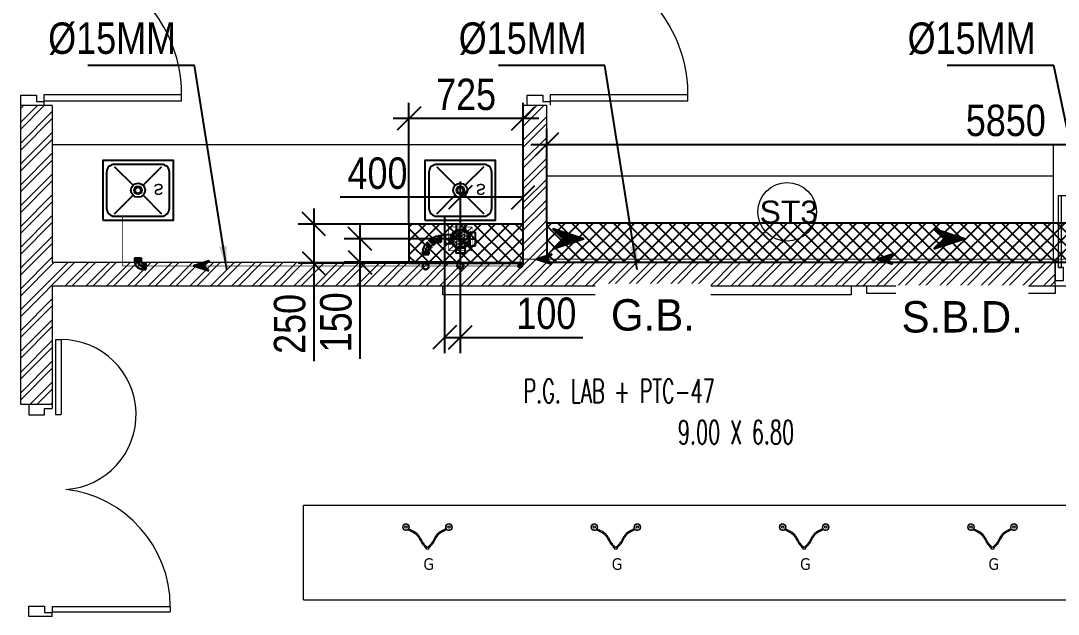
# Model space of a CAD drawing. Header units: inches. Extents: x 5899882 to 5988838, y -468923 to -96891.
# Drawn here: x 5970028 to 5976638, y -378777 to -374996 of the extents above; entities that cross this region are included whole.
import ezdxf

# ---------------------------------------------------------------- set-up
doc = ezdxf.new("R2010")
doc.units = ezdxf.units.IN
doc.header["$MEASUREMENT"] = 0
doc.linetypes.add('1', pattern=[0])
doc.layers.get('Defpoints').update_dxf_attribs({"color": 8})
for name, color, linetype in [('0- SLC ARCH LAYOUT', 7, 'Continuous'), ('0- SLC DIMENSION', 7, 'Continuous'), ('0-SLC-40 MM Waste water pipe', 3, 'Continuous'), ('0-SLC-75MM WASTE PIPE', 6, 'Continuous'), ('0-SLC-DOMESTIC LINE', 5, 'DOMESTIC_LINE'), ('0-SLC-Multi nahani trap', 6, 'Continuous'), ('0-SLC-Raised portion', 1, 'Continuous'), ('0-SLC-Toilet fixture', 5, 'Continuous')]:
    doc.layers.add(name, color=color, linetype=linetype)
for name, color, linetype, lineweight in [('0-SLC-100 mm Multi nahani trap jali', 253, 'Continuous', 13), ('ARCL-BOARD', 8, 'Continuous', 9), ('ARCL-HATCH-B', 8, 'Continuous', 5), ('ARLC-DOOR-W', 8, 'Continuous', 5), ('ARLC-FUR (NOMN)', 8, 'Continuous', 9), ('ARLC-FURN', 8, 'Continuous', 9), ('ARLC-GAS BURNER', 8, 'Continuous', 5), ('ARLC-SINK', 8, 'Continuous', 9), ('ARLC-TEXT0', 8, 'Continuous', 20), ('ARLC-WALL', 8, 'Continuous', 15)]:
    doc.layers.add(name, color=color, linetype=linetype, lineweight=lineweight)
doc.styles.add('ARIAL', font='tahoma.ttf')
doc.styles.add('RS', font='simplex8.shx', dxfattribs={"width": 0.6, "height": 150})
doc.styles.get("Standard").update_dxf_attribs({"font": 'arial.ttf'})
doc.styles.add('swati', font='GOTHIC.TTF')
doc.styles.add('swis cn bt', font='swissc.ttf')
doc.linetypes.add('DOMESTIC_LINE', pattern='A,0.5,-0.2,["DWS",ARIAL,S=0.1,R=0,X=-0.1,Y=-0.05],-0.25', length=0.95)
doc.dimstyles.new('SLC', dxfattribs={"dimtxt": 200, "dimasz": 150, "dimexe": 100, "dimexo": 0, "dimgap": 50, "dimtad": 1, "dimdec": 0, "dimrnd": 5, "dimzin": 1, "dimdsep": 46, "dimtxsty": 'swis cn bt', "dimblk": 'OBLIQUE', "dimcen": 60, "dimdle": 100, "dimclrd": 256, "dimclre": 256, "dimclrt": 256, "dimazin": 0, "dimtfac": 1, "dimtdec": 0, "dimtofl": 0, "dimtmove": 0, "dimatfit": 3, "dimfxl": 0.18, "dimtolj": 1, "dimtzin": 0, "dimarcsym": 0})

# ---------------------------------------------------------------- blocks, each defined once
blk = doc.blocks.new('ARR')
h = blk.add_hatch()
h.set_pattern_fill('ANSI31', color=256)
h.paths.add_polyline_path([(-80, 80), (0, 0), (-80, -80), (162.3, 0)])
at = {"color": 7, "lineweight": 30}
blk.add_lwpolyline([(-80, -80), (0, 0), (-80, 80), (162.3, 0), (-80, -80)], dxfattribs=at)
blk = doc.blocks.new('FD COVER')
at = {"layer": '0-SLC-100 mm Multi nahani trap jali'}
h = blk.add_hatch(color=1, dxfattribs=at)
h.paths.add_polyline_path([(52.4, 0, 1), (-52.4, 0, 1)])
h.paths.add_polyline_path([(-49.7, 0, -1), (49.7, 0, -1)], flags=16)
h = blk.add_hatch(dxfattribs=at)
h.set_pattern_fill('HEX', color=1, scale=45.193777, style=0)
h.set_pattern_definition([(0, (-4759.384, 4380.386), (0, 9.78474), [5.649222, -11.298444]), (120, (-4759.384, 4380.386), (-8.473833, -4.89237), [5.649222, -11.298444]), (60, (-4753.735, 4380.386), (-8.473833, 4.89237), [5.649222, -11.298444])])
h.paths.add_polyline_path([(-49.7, 0, 1), (49.7, 0, 1)])
at = {"layer": '0-SLC-100 mm Multi nahani trap jali', "color": 1, "ltscale": 3}
for p, q in [((-75, 75), (-44.2, 44.2)), ((75, 75), (44.2, 44.2)), ((-44.2, -44.2), (-75, -75)), ((44.2, -44.2), (75, -75))]:
    blk.add_line(p, q, dxfattribs=at)
at = {"layer": '0-SLC-100 mm Multi nahani trap jali', "color": 1, "ltscale": 3, "const_width": 3.75}
blk.add_lwpolyline([(-75, -75), (75, -75), (75, 75), (-75, 75)], close=True, dxfattribs=at)
at = {"layer": '0-SLC-100 mm Multi nahani trap jali', "color": 1, "ltscale": 3}
blk.add_circle((0, 0), 62.5, dxfattribs=at)
blk = doc.blocks.new('A$C52224D05')
at = {"layer": '0-SLC-Multi nahani trap', "linetype": 'Continuous'}
h = blk.add_hatch(color=256, dxfattribs=at)
h.paths.add_polyline_path([(58.1, 0, 1), (-57.9, 0, 1)])
h.paths.add_polyline_path([(-54.9, 0, -1), (55.1, 0, -1)], flags=16)
for p, q in [((-25.9, 91.4), (-25.9, 77.8)), ((31.1, 91.4), (-25.9, 91.4)), ((-25.9, 77.8), (-25.9, 60.2)), ((0, 103.7), (0, -103.7)), ((31.1, 91.4), (31.1, 77.8)), ((31.1, 77.8), (31.1, 60.2)), ((-96.3, 0), (95.2, 0)), ((-78.2, 26.7), (-93.7, 26.7)), ((-93.7, -30.2), (-93.7, 26.7)), ((-62.6, 26.7), (-78.2, 26.7)), ((-60.3, -27.9), (-60.3, 24.4)), ((-60.3, 23.3), (-50.5, 23.3)), ((28.7, 57.9), (-23.6, 57.9)), ((-22.4, 57.9), (-22.4, 50.2)), ((27.6, 57.9), (27.6, 47.6)), ((41.1, 41), (63, 41)), ((63, -41.5), (63, 41.5)), ((65.5, 44), (74, 44)), ((74, 44), (97.8, 44)), ((97.8, -44), (97.8, 44)), ((-78.2, -30.2), (-93.7, -30.2)), ((-62.6, -30.2), (-77.7, -30.2)), ((-60.3, -26.7), (-50.5, -26.7)), ((-25.9, -77.8), (-25.9, -60.2)), ((28.7, -57.9), (-23.6, -57.9)), ((-22.4, -57.9), (-22.4, -50.2)), ((27.6, -57.9), (27.6, -47.6)), ((31.1, -77.8), (31.1, -60.2)), ((41.1, -41), (63, -41)), ((65.5, -44), (74, -44)), ((74, -44), (97.8, -44)), ((-25.9, -91.4), (-25.9, -77.8)), ((31.1, -91.4), (-25.9, -91.4)), ((31.1, -91.4), (31.1, -77.8))]:
    blk.add_line(p, q, dxfattribs=at)
blk.add_circle((0.1, 0), 55, dxfattribs=at)
for centre, radius, start, end in [((-62.6, 24.4), 2.33, 0, 90), ((-23.6, 60.2), 2.33, 180, 270), ((28.7, 60.2), 2.33, 270, 0), ((65.5, 41.5), 2.5, 90, 180), ((-62.6, -27.9), 2.33, 270, 0), ((-23.6, -60.2), 2.33, 90, 180), ((28.7, -60.2), 2.33, 0, 90), ((65.5, -41.5), 2.5, 180, 270)]:
    blk.add_arc(centre, radius, start, end, dxfattribs=at)
blk = doc.blocks.new('A$C1D500974')
at = {"layer": '0-SLC-40 MM Waste water pipe', "lineweight": 30}
for p, q in [((43, 55), (41, 53)), ((41, 53), (41, -20)), ((43, 55), (71, 55)), ((43, 55), (43, -22)), ((71, 57), (71, -24)), ((73, 58), (77, 58)), ((79, 57), (79, -24)), ((79, 55), (82, 55)), ((82, 55), (82, -22)), ((-60, -70), (-60, -74)), ((-58, -68), (22, -68)), ((-58, -76), (22, -76)), ((-57, -40), (-55, -39)), ((-57, -41), (-57, -68)), ((-57, -41), (21, -41)), ((-57, -76), (-57, -79)), ((-57, -79), (21, -79)), ((-55, -39), (19, -39)), ((20, -40), (19, -39)), ((21, -41), (21, -68)), ((21, -76), (21, -79)), ((24, -70), (24, -74)), ((43, -22), (41, -20)), ((43, -22), (71, -22)), ((73, -25), (77, -25)), ((79, -22), (82, -22))]:
    blk.add_line(p, q, dxfattribs=at)
for centre, radius, start, end in [((41, -43), 96.3, 90, 177.5), ((41, -43), 59.4, 90, 177.5), ((41, -43), 59.4, 90, 177.5), ((43, 55), 0.646, 90, 135), ((73, 57), 1.94, 90, 180), ((77, 57), 1.94, 0, 90), ((-58, -70), 1.94, 90, 180), ((-58, -74), 1.94, 180, 270), ((-56, -41), 0.646, 135, 180), ((41, -44), 23.3, 90.7099, 167.8303), ((20, -41), 0.646, 0, 45), ((22, -70), 1.94, 0, 90), ((22, -74), 1.94, 270, 0), ((43, -22), 0.646, 225, 270), ((73, -24), 1.94, 180, 270), ((77, -24), 1.94, 270, 0)]:
    blk.add_arc(centre, radius, start, end, dxfattribs=at)
blk = doc.blocks.new('1248')
at = {"color": 0}
for p, q in [((-74, 21), (-75, 19)), ((-75, 19), (-71, 15)), ((-21, 74), (-74, 21)), ((-69, 16), (-71, 15)), ((-16, 69), (-69, 16)), ((-58, 5), (-69, 16)), ((-58, 5), (-59, 3)), ((-59, 3), (-56, 1)), ((-58, 5), (-5, 58)), ((-55, 1), (-56, 1)), ((-1, 55), (-55, 1)), ((-52, -1), (-55, 1)), ((-52, -1), (1, 52)), ((-52, -1), (1, 52)), ((1, 49), (-49, -1)), ((-21, 74), (-19, 75)), ((-19, 75), (-15, 70)), ((-16, 69), (-15, 70)), ((-5, 58), (-16, 69)), ((-5, 58), (-3, 59)), ((-3, 59), (-1, 56)), ((-1, 55), (-1, 56)), ((1, 52), (-1, 55)), ((1, 49), (1, 52)), ((34, 35), (36, 37)), ((34, -35), (34, 35)), ((36, 37), (40, 37)), ((36, 37), (36, -38)), ((36, 37), (36, -38)), ((40, 37), (41, 39)), ((40, -38), (40, 37)), ((43, 39), (41, 39)), ((44, 37), (43, 39)), ((44, 37), (60, 37)), ((44, 37), (44, -38)), ((60, 37), (60, 39)), ((67, 39), (60, 39)), ((60, -38), (60, 37)), ((67, 39), (68, 37)), ((68, -38), (68, 37)), ((-49, -1), (-52, -1)), ((34, -35), (36, -38)), ((36, -38), (40, -38)), ((40, -38), (41, -39)), ((43, -39), (41, -39)), ((44, -38), (43, -39)), ((44, -38), (60, -38)), ((60, -38), (60, -39)), ((67, -39), (60, -39)), ((68, -38), (67, -39))]:
    blk.add_line(p, q, dxfattribs=at)
at = {"color": 8}
blk.add_lwpolyline([(-48, 48), (0, 0), (68, 0)], dxfattribs=at)
at = {"color": 0}
for major_axis, start_param, end_param in [((0, 47.3), 2.356166, 3.141564), ((0, 118), 2.356191, 3.14159)]:
    blk.add_ellipse((34, 83), major_axis=major_axis, ratio=1, start_param=start_param, end_param=end_param, dxfattribs=at)
blk = doc.blocks.new('jjuj')
at = {"layer": 'ARLC-DOOR-W', "ltscale": 0.1}
for p, q in [((5733136.3, -29654.3), (5733136.3, -29679.3)), ((5733286.3, -29654.3), (5733286.3, -29719.3))]:
    blk.add_line(p, q, dxfattribs=at)
blk.add_lwpolyline([(5733286.3, -29719.3), (5733186.3, -29719.3), (5733186.3, -29679.3), (5733136.3, -29679.3)], dxfattribs=at)
blk = doc.blocks.new('gfhmk')
at = {"layer": 'ARLC-DOOR-W', "ltscale": 0.1}
for p, q in [((5733137, -36608), (5732262, -36608)), ((5733137, -36568), (5732262.9, -36568)), ((5733137, -36568), (5733137, -36608))]:
    blk.add_line(p, q, dxfattribs=at)
blk.add_arc((5733137, -36608), 875, 177.37973, 273.23303, dxfattribs=at)
blk = doc.blocks.new('frame')
at = {"layer": 'ARLC-DOOR-W', "ltscale": 0.1}
for p, q in [((5733136.3, -31004.3), (5733136.3, -30979.3)), ((5733286.3, -31004.3), (5733286.3, -30939.3)), ((5733136.3, -31004.3), (5733286.3, -31004.3))]:
    blk.add_line(p, q, dxfattribs=at)
blk.add_lwpolyline([(5733286.3, -30939.3), (5733186.3, -30939.3), (5733186.3, -30979.3), (5733136.3, -30979.3)], dxfattribs=at)
blk = doc.blocks.new('sk')
for p, q in [((5826975.9, -135444.1), (5827094.1, -135562.3)), ((5827157.8, -135562.3), (5827275.9, -135444.1)), ((5826975.9, -135744.1), (5827094.1, -135625.9)), ((5827157.8, -135625.9), (5827275.9, -135744.1))]:
    blk.add_line(p, q)
for radius in [45, 25]:
    blk.add_circle((5827125.9, -135594.1), radius)
at = {"layer": 'ARLC-SINK'}
blk.add_lwpolyline([(5826900.9, -135784.1), (5827350.9, -135784.1), (5827350.9, -135404.1), (5826900.9, -135404.1)], close=True, dxfattribs=at)
blk.add_lwpolyline([(5826975.9, -135759.1), (5827275.9, -135759.1, 0.414214), (5827325.9, -135709.1), (5827325.9, -135479.1, 0.414214), (5827275.9, -135429.1), (5826975.9, -135429.1, 0.414214), (5826925.9, -135479.1), (5826925.9, -135709.1, 0.414214)], format="xyb", close=True, dxfattribs=at)
blk.add_text('s', height=90, dxfattribs=at).set_placement((5827225.2, -135634.2))
blk = doc.blocks.new('GH685')
for name, p, xscale, yscale, zscale, rotation in [('gfhmk', (5609087, 3121437.7), -0.5652915141223764, 0.5652915141223764, 0.5652915141260325, 89.99999999999993), ('gfhmk', (5651463.1, 3121437.7), 0.5652915141223764, 0.5652915141223764, 0.5652915141223764, 270.0000000000001), ('frame', (5657640, 5040411.7), 0.8999999999941792, 0.8999999999941792, 0.8999999999941792, 270), ('frame', (5602910.1, 5040411.7), -0.8999999999941792, 0.8999999999941792, 0.9, 89.99999999999993)]:
    blk.add_blockref(name, p, dxfattribs=dict(xscale=xscale, yscale=yscale, zscale=zscale, rotation=rotation))
blk = doc.blocks.new('RFGREG')
at = {"layer": 'ARLC-GAS BURNER'}
for centre, radius in [((5822272.1, -124202.2), 20.1), ((5822272.1, -124202.2), 7.52), ((5822545.9, -124202.2), 20.1), ((5822545.9, -124202.2), 7.52), ((5822409, -124337.3), 8.48), ((5822409, -124337.3), 8.48)]:
    blk.add_circle(centre, radius, dxfattribs=at)
for centre, start, end in [((5822272.1, -124202.2), 326.88842, 302.91638), ((5822545.9, -124202.2), 237.08362, 213.11158)]:
    blk.add_arc(centre, 20.1, start, end, dxfattribs=at)
for points, knots in [([(5822282.8, -124219), (5822306.1, -124228.5), (5822348, -124245.6), (5822367.4, -124302.3), (5822390.6, -124325), (5822400.1, -124334.3)], [0, 0, 0, 0, 88.97169, 160.2268, 209.42552, 209.42552, 209.42552, 209.42552]), ([(5822288.9, -124213.2), (5822287.3, -124212.5), (5822295, -124215.6), (5822306.8, -124220.6), (5822316.7, -124225.4), (5822324.3, -124229.7), (5822329.9, -124233.2), (5822335.4, -124237), (5822340.6, -124241.1), (5822345.5, -124245.6), (5822351, -124251.4), (5822356.5, -124258.8), (5822361.8, -124267.5), (5822366.6, -124276.3), (5822371, -124284.9), (5822375.4, -124293.1), (5822379.5, -124299.9), (5822383.4, -124305.3), (5822387.1, -124309.9), (5822391.1, -124314.4), (5822395.5, -124319), (5822400.2, -124323.7), (5822403.7, -124327), (5822405.4, -124328.8)], [0, 0, 0, 0, 0.738277, 1.476555, 2.214832, 2.583971, 2.95311, 3.322249, 3.691387, 4.060526, 4.429665, 5.003329, 5.576994, 6.150658, 6.724322, 7.297987, 7.871651, 8.267743, 8.663834, 9.059926, 9.456017, 9.852109, 10.248201, 10.248201, 10.248201, 10.248201]), ([(5822529.1, -124213.2), (5822530.7, -124212.5), (5822523, -124215.6), (5822511.1, -124220.6), (5822501.3, -124225.4), (5822493.7, -124229.7), (5822488, -124233.2), (5822482.6, -124237), (5822477.4, -124241.1), (5822472.4, -124245.6), (5822467, -124251.4), (5822461.5, -124258.8), (5822456.1, -124267.5), (5822451.4, -124276.3), (5822447, -124284.9), (5822442.6, -124293.1), (5822438.5, -124299.9), (5822434.6, -124305.3), (5822430.9, -124309.9), (5822426.9, -124314.4), (5822422.5, -124319), (5822417.7, -124323.7), (5822414.3, -124327), (5822412.6, -124328.8)], [0, 0, 0, 0, 0.738277, 1.476555, 2.214832, 2.583971, 2.95311, 3.322249, 3.691387, 4.060526, 4.429665, 5.003329, 5.576994, 6.150658, 6.724322, 7.297987, 7.871651, 8.267743, 8.663834, 9.059926, 9.456017, 9.852109, 10.248201, 10.248201, 10.248201, 10.248201]), ([(5822535.2, -124219), (5822511.9, -124228.5), (5822470, -124245.6), (5822450.6, -124302.3), (5822427.4, -124325), (5822417.9, -124334.3)], [0, 0, 0, 0, 88.97169, 160.2268, 209.42552, 209.42552, 209.42552, 209.42552])]:
    blk.add_open_spline(points, degree=3, knots=knots, dxfattribs=at)
at = {"layer": 'ARLC-GAS BURNER', "insert": (5822417.2, -124438.3), "char_height": 73.57, "attachment_point": 5, "style": 'ARIAL'}
blk.add_mtext('\\A1;G', dxfattribs=at)
blk = doc.blocks.new('A$C250334D4')
at = {"layer": 'ARCL-HATCH-B'}
h = blk.add_hatch(dxfattribs=at)
h.set_pattern_fill('ANSI32', color=256, scale=250)
h.set_pattern_definition([(45, (-5568073.5, 103535), (-66.2912607, 66.2912607), []), (45, (-5568029.31, 103535), (-66.2912607, 66.2912607), [])])
h.paths.add_polyline_path([(25045, -19578), (31433.9, -19578), (31433.9, -19428), (28195, -19428), (28195, -18428), (28045, -18428), (28045, -19428), (25045, -19428), (25045, -18428), (24844.3, -18428), (24844.3, -20335), (25045, -20335)])
at = {"layer": 'ARCL-BOARD'}
for points in [[(30133.9, -19578), (30133.9, -19636), (27533.9, -19636), (27533.9, -19578)], [(30233.9, -19578), (31433.9, -19578), (31433.9, -19628), (30233.9, -19628)]]:
    blk.add_lwpolyline(points, close=True, dxfattribs=at)
at = {"layer": 'ARLC-DOOR-W', "ltscale": 0.1}
for p, q in [((25066.3, -19920.6), (25066.3, -20398.5)), ((25066.3, -19920.6), (25101.3, -19920.6)), ((25101.3, -19920.6), (25101.3, -20398.5)), ((25066.3, -20398.5), (25101.3, -20398.5)), ((25796.7, -21620.7), (25796.7, -21655.7))]:
    blk.add_line(p, q, dxfattribs=at)
at = {"layer": 'ARLC-DOOR-W'}
for p, q in [((25046.7, -21620.7), (25796.7, -21620.7)), ((25046.7, -21655.7), (25046.7, -21620.7)), ((25046.7, -21655.7), (25796.7, -21655.7))]:
    blk.add_line(p, q, dxfattribs=at)
for centre, radius, start, end in [((25101.3, -20398.5), 477.9, 273.56329, 90), ((25046.7, -21620.7), 750, 0, 83.54408)]:
    blk.add_arc(centre, radius, start, end, dxfattribs=at)
at = {"layer": 'ARLC-FUR (NOMN)'}
blk.add_circle((29726.6, -19107), 186.4, dxfattribs=at)
at = {"layer": 'ARLC-FURN'}
for p, q in [((25045, -18678), (28045, -18678)), ((28195, -18678), (31424.9, -18678)), ((31424.9, -18678), (32433.9, -18678)), ((28195, -18878), (31424.9, -18878)), ((31433.9, -19578), (32433.9, -19578)), ((26645, -21578), (26645, -20978)), ((32445, -20978), (26645, -20978)), ((26645, -21578), (32445, -21578))]:
    blk.add_line(p, q, dxfattribs=at)
blk.add_lwpolyline([(31424.9, -19428), (31424.9, -18678)], dxfattribs=at)
at = {"layer": 'ARLC-WALL', "ltscale": 0.1}
for p, q in [((24845, -18428), (25045, -18428)), ((28045, -19428), (28045, -18428)), ((28045, -18428), (28195, -18428)), ((28195, -19428), (28195, -18428)), ((25045, -19428), (28045, -19428)), ((28195, -19428), (31433.9, -19428)), ((31433.9, -19578), (31433.9, -19428)), ((25045, -19578), (31433.9, -19578))]:
    blk.add_line(p, q, dxfattribs=at)
for points in [[(25045, -19578), (25045, -20335), (24844.3, -20335), (24844.3, -18428.5)], [(25045, -18428.5), (25045, -19428)]]:
    blk.add_lwpolyline(points, dxfattribs=at)
at = {"layer": 'ARLC-DOOR-W', "rotation": 180}
for name, p in [('gfhmk', (5758131.3, -54967.8)), ('gfhmk', (5761357, -54967.3)), ('jjuj', (5758130.7, -48082.8)), ('jjuj', (5761356.3, -48082.3))]:
    blk.add_blockref(name, p, dxfattribs=at)
at = {"layer": 'ARLC-DOOR-W', "xscale": 0.9277626003039522, "yscale": 0.9277626003039522, "zscale": 0.9277626003039522}
blk.add_blockref('GH685', (-5191624.7, 91365.6), dxfattribs=at)
at = {"layer": 'ARLC-DOOR-W', "xscale": -1}
for name in ['jjuj', 'frame']:
    blk.add_blockref(name, (5758181.3, 9319.3), dxfattribs=at)
at = {"layer": 'ARLC-GAS BURNER'}
for p in [(-5794973.9, 103086.8), (-5793773.9, 103086.8), (-5792573.9, 103086.8), (-5791373.9, 103086.8)]:
    blk.add_blockref('RFGREG', p, dxfattribs=at)
at = {"layer": 'ARLC-SINK', "xscale": -1, "rotation": 180}
for p in [(-5801534.3, -154563.3), (-5799481.2, -154563.3)]:
    blk.add_blockref('sk', p, dxfattribs=at)
at = {"layer": 'ARLC-FUR (NOMN)'}
blk.add_text('ST3', height=145.38, dxfattribs=at).set_placement((29551.2, -19180.3))
at = {"layer": 'ARLC-TEXT0', "style": 'RS', "width": 0.6}
for s, p in [('P.G. LAB + PTC-47', (28046.5, -20323.8)), ('9.00 X 6.80', (29030.7, -20586.3))]:
    blk.add_text(s, height=150, dxfattribs=at).set_placement(p)
at = {"layer": 'ARCL-BOARD', "ltscale": 350, "insert": (28871.9, -19764.8), "char_height": 200, "attachment_point": 5, "style": 'swati', "bg_fill": 2}
blk.add_mtext('G.B.', dxfattribs=at)
at = {"layer": 'ARCL-BOARD', "ltscale": 350, "insert": (30842.4, -19776.9), "char_height": 200, "width": 641.876, "attachment_point": 5, "style": 'swati', "bg_fill": 2}
blk.add_mtext('S.B.D.', dxfattribs=at)
blk = doc.blocks.new('sink22')
at = {"color": 0}
for p, q in [((-150, 150), (-31.8, 31.8)), ((-150, 150), (-31.8, 31.8)), ((31.8, 31.8), (150, 150)), ((31.8, 31.8), (150, 150)), ((-150, -150), (-31.8, -31.8)), ((-150, -150), (-31.8, -31.8)), ((31.8, -31.8), (150, -150)), ((31.8, -31.8), (150, -150))]:
    blk.add_line(p, q, dxfattribs=at)
blk.add_lwpolyline([(-225, -190), (225, -190), (225, 190), (-225, 190)], close=True, dxfattribs=at)
blk.add_lwpolyline([(-150, -165), (150, -165, 0.414214), (200, -115), (200, 115, 0.414214), (150, 165), (-150, 165, 0.414214), (-200, 115), (-200, -115, 0.414214)], format="xyb", close=True, dxfattribs=at)
for radius in [45, 45, 25, 25]:
    blk.add_circle((0, 0), radius, dxfattribs=at)
blk = doc.blocks.new('_OBLIQUE')
at = {"color": 0, "linetype": 'ByBlock'}
blk.add_line((-0.5, -0.5), (0.5, 0.5), dxfattribs=at)
blk = doc.blocks.new('*D241')
at = {"layer": '0- SLC DIMENSION', "lineweight": -2, "transparency": 16777216}
for p, q in [((5973378.9, -376284.9), (5973378.9, -375684.9)), ((5979228.9, -376284.9), (5979228.9, -375684.9)), ((5973278.9, -375784.9), (5979328.9, -375784.9))]:
    blk.add_line(p, q, dxfattribs=at)
at = {"layer": 'Defpoints', "color": 0, "transparency": 16777216}
for p in [(5979228.9, -375784.9), (5973378.9, -376284.9), (5979228.9, -376284.9)]:
    blk.add_point(p, dxfattribs=at)
at = {"layer": '0- SLC DIMENSION', "lineweight": -2, "transparency": 16777216, "xscale": 150, "yscale": 150, "zscale": 150, "rotation": 180}
blk.add_blockref('_OBLIQUE', (5973378.9, -375784.9), dxfattribs=at)
at = {"layer": '0- SLC DIMENSION', "lineweight": -2, "transparency": 16777216, "xscale": 150, "yscale": 150, "zscale": 150}
blk.add_blockref('_OBLIQUE', (5979228.9, -375784.9), dxfattribs=at)
at = {"layer": '0- SLC DIMENSION', "transparency": 16777216, "insert": (5976303.9, -375632.2), "char_height": 200, "attachment_point": 5, "style": 'swis cn bt'}
blk.add_mtext('\\A1;5850', dxfattribs=at)
blk = doc.blocks.new('*D242')
at = {"layer": '0- SLC DIMENSION', "lineweight": -2, "transparency": 16777216}
for p, q in [((5972829.1, -376385.8), (5972829.1, -376021)), ((5973228.9, -376385.8), (5973228.9, -376021)), ((5972829.1, -376121), (5972062.5, -376121)), ((5973228.9, -376121), (5972729.1, -376121))]:
    blk.add_line(p, q, dxfattribs=at)
at = {"layer": 'Defpoints', "color": 0, "transparency": 16777216}
for p in [(5973228.9, -376121), (5972829.1, -376385.8), (5973228.9, -376385.8)]:
    blk.add_point(p, dxfattribs=at)
at = {"layer": '0- SLC DIMENSION', "lineweight": -2, "transparency": 16777216, "xscale": 150, "yscale": 150, "zscale": 150, "rotation": 180}
blk.add_blockref('_OBLIQUE', (5972829.1, -376121), dxfattribs=at)
at = {"layer": '0- SLC DIMENSION', "lineweight": -2, "transparency": 16777216, "xscale": 150, "yscale": 150, "zscale": 150}
blk.add_blockref('_OBLIQUE', (5973228.9, -376121), dxfattribs=at)
at = {"layer": '0- SLC DIMENSION', "transparency": 16777216, "insert": (5972301, -375968.5), "char_height": 200, "attachment_point": 5, "style": 'swis cn bt'}
blk.add_mtext('\\A1;400', dxfattribs=at)
blk = doc.blocks.new('*D243')
at = {"layer": '0- SLC DIMENSION', "lineweight": -2, "transparency": 16777216}
for p, q in [((5972189.5, -376285.8), (5972189.5, -376534.9)), ((5972829.1, -376385.8), (5972089.5, -376385.8)), ((5972829.1, -376534.9), (5972089.5, -376534.9)), ((5972189.5, -376534.9), (5972189.5, -377150.1))]:
    blk.add_line(p, q, dxfattribs=at)
at = {"layer": 'Defpoints', "color": 0, "transparency": 16777216}
for p in [(5972829.1, -376385.8), (5972189.5, -376534.9), (5972829.1, -376534.9)]:
    blk.add_point(p, dxfattribs=at)
at = {"layer": '0- SLC DIMENSION', "lineweight": -2, "transparency": 16777216, "xscale": 150, "yscale": 150, "zscale": 150}
for p, rotation in [((5972189.5, -376385.8), 90), ((5972189.5, -376534.9), 270)]:
    blk.add_blockref('_OBLIQUE', p, dxfattribs=dict(at, rotation=rotation))
at = {"layer": '0- SLC DIMENSION', "transparency": 16777216, "insert": (5972036.8, -376917.5), "char_height": 200, "attachment_point": 5, "rotation": 90, "style": 'swis cn bt'}
blk.add_mtext('\\A1;150', dxfattribs=at)
blk = doc.blocks.new('*D254')
at = {"layer": '0- SLC DIMENSION', "lineweight": -2, "transparency": 16777216}
for p, q in [((5971895.1, -376191.6), (5971895.1, -376541.6)), ((5972501.6, -376291.6), (5971795.1, -376291.6)), ((5972501.6, -376541.6), (5971795.1, -376541.6)), ((5971895.1, -376541.6), (5971895.1, -377164.1))]:
    blk.add_line(p, q, dxfattribs=at)
at = {"layer": 'Defpoints', "color": 0, "transparency": 16777216}
for p in [(5972501.6, -376291.6), (5971895.1, -376541.6), (5972501.6, -376541.6)]:
    blk.add_point(p, dxfattribs=at)
at = {"layer": '0- SLC DIMENSION', "lineweight": -2, "transparency": 16777216, "xscale": 150, "yscale": 150, "zscale": 150}
for p, rotation in [((5971895.1, -376291.6), 90), ((5971895.1, -376541.6), 270)]:
    blk.add_blockref('_OBLIQUE', p, dxfattribs=dict(at, rotation=rotation))
at = {"layer": '0- SLC DIMENSION', "transparency": 16777216, "insert": (5971742.3, -376927.8), "char_height": 200, "attachment_point": 5, "rotation": 90, "style": 'swis cn bt'}
blk.add_mtext('\\A1;250', dxfattribs=at)
blk = doc.blocks.new('*D442')
at = {"layer": '0- SLC DIMENSION', "lineweight": -2, "transparency": 16777216}
for p, q in [((5972501.6, -376291.6), (5972501.6, -375519.2)), ((5973228.9, -376291.6), (5973228.9, -375519.2)), ((5973328.9, -375619.2), (5972401.6, -375619.2))]:
    blk.add_line(p, q, dxfattribs=at)
at = {"layer": 'Defpoints', "color": 0, "transparency": 16777216}
for p in [(5972501.6, -375619.2), (5972501.6, -376291.6), (5973228.9, -376291.6)]:
    blk.add_point(p, dxfattribs=at)
at = {"layer": '0- SLC DIMENSION', "lineweight": -2, "transparency": 16777216, "xscale": 150, "yscale": 150, "zscale": 150, "rotation": 180}
blk.add_blockref('_OBLIQUE', (5972501.6, -375619.2), dxfattribs=at)
at = {"layer": '0- SLC DIMENSION', "lineweight": -2, "transparency": 16777216, "xscale": 150, "yscale": 150, "zscale": 150}
blk.add_blockref('_OBLIQUE', (5973228.9, -375619.2), dxfattribs=at)
at = {"layer": '0- SLC DIMENSION', "transparency": 16777216, "insert": (5972865.2, -375466.4), "char_height": 200, "attachment_point": 5, "style": 'swis cn bt'}
blk.add_mtext('\\A1;725', dxfattribs=at)
blk = doc.blocks.new('*D640')
at = {"layer": '0- SLC DIMENSION', "lineweight": -2, "transparency": 16777216}
for p, q in [((5972728.6, -376241.7), (5972728.6, -377113.8)), ((5972828.6, -376241.1), (5972828.6, -377113.8)), ((5972728.6, -377013.8), (5972928.6, -377013.8)), ((5972828.6, -377013.8), (5973609.6, -377013.8))]:
    blk.add_line(p, q, dxfattribs=at)
at = {"layer": 'Defpoints', "color": 0, "transparency": 16777216}
for p in [(5972728.6, -376241.7), (5972828.6, -376241.1), (5972728.6, -377013.8)]:
    blk.add_point(p, dxfattribs=at)
at = {"layer": '0- SLC DIMENSION', "lineweight": -2, "transparency": 16777216, "xscale": 150, "yscale": 150, "zscale": 150, "rotation": 180}
blk.add_blockref('_OBLIQUE', (5972728.6, -377013.8), dxfattribs=at)
at = {"layer": '0- SLC DIMENSION', "lineweight": -2, "transparency": 16777216, "xscale": 150, "yscale": 150, "zscale": 150}
blk.add_blockref('_OBLIQUE', (5972828.6, -377013.8), dxfattribs=at)
at = {"layer": '0- SLC DIMENSION', "transparency": 16777216, "insert": (5973377, -376861.2), "char_height": 200, "attachment_point": 5, "style": 'swis cn bt'}
blk.add_mtext('\\A1;100', dxfattribs=at)

msp = doc.modelspace()

# ---------------------------------------------------------------- block references
at = {"layer": '0- SLC ARCH LAYOUT'}
msp.add_blockref('A$C250334D4', (5945183.9, -357106.9), dxfattribs=at)

# ---------------------------------------------------------------- next in the draw order: hatches: boundary and pattern name
at = {"layer": '0-SLC-Raised portion'}
h = msp.add_hatch(dxfattribs=at)
h.set_pattern_fill('ANSI37', color=4, scale=500, angle=270)
h.set_pattern_definition([(315, (8746255.6, 229277.57), (44.1941738, 44.1941738), []), (45, (8746255.6, 229277.57), (-44.1941738, 44.1941738), [])])
h.paths.add_polyline_path([(5972501.6, -376541.6), (5973228.9, -376541.6), (5973228.9, -376291.6), (5972501.6, -376291.6)])
h = msp.add_hatch(dxfattribs=at)
h.set_pattern_fill('ANSI37', color=4, scale=500, angle=270)
h.set_pattern_definition([(315, (8752005.6, 229284.275), (44.1941738, 44.1941738), []), (45, (8752005.6, 229284.275), (-44.1941738, 44.1941738), [])])
h.paths.add_polyline_path([(5973378.9, -376534.9), (5979228.9, -376534.9), (5979228.9, -376284.9), (5973378.9, -376284.9)])

# ---------------------------------------------------------------- next in the draw order: linework, layer by layer
at = {"layer": '0-SLC-40 MM Waste water pipe', "lineweight": 30}
for centre in [(5970775.5, -376076.1), (5972828.6, -376076.1), (5972607.4, -376561), (5972828.6, -376556.6)]:
    msp.add_circle(centre, 20, dxfattribs=at)
at = {"layer": '0-SLC-DOMESTIC LINE', "color": 5, "linetype": '1', "const_width": 5}
for points in [[(5973210, -376515.5), (5979178.9, -376515.5), (5979178.9, -376081.9)], [(5970675.5, -376241.1), (5970675.5, -376558.5)], [(5972728.6, -376241.7), (5972728.6, -376559)], [(5973210, -376558.5), (5970675.5, -376558.5)], [(5973210, -376515.5), (5973210, -376558.5)]]:
    msp.add_lwpolyline(points, dxfattribs=at)
at = {"layer": '0-SLC-DOMESTIC LINE', "color": 5, "linetype": '1'}
for radius in [12, 9]:
    msp.add_circle((5973210, -376558.5), radius, dxfattribs=at)
at = {"layer": '0-SLC-Raised portion', "color": 4}
for points in [[(5972501.6, -376541.6), (5973228.9, -376541.6), (5973228.9, -376291.6), (5972501.6, -376291.6)], [(5973378.9, -376534.9), (5979228.9, -376534.9), (5979228.9, -376284.9), (5973378.9, -376284.9)]]:
    msp.add_lwpolyline(points, close=True, dxfattribs=at)

# ---------------------------------------------------------------- next in the draw order: block references
at = {"layer": '0-SLC-100 mm Multi nahani trap jali', "lineweight": -3}
msp.add_blockref('FD COVER', (5972829.1, -376385.8), dxfattribs=at)
at = {"layer": '0-SLC-40 MM Waste water pipe', "lineweight": 30}
for name, p, xscale, yscale, zscale, rotation in [('1248', (5972670, -376386.1), -0.5333650478352798, 0.5333650478352798, 0.5333650478352798, 179.9932376815193), ('1248', (5972607.5, -376448.7), 0.53336504783528, 0.53336504783528, 0.53336504783528, 269.9982559995067), ('A$C1D500974', (5970784, -376551), 0.5159295009309889, 0.5159295009309889, 0.5159295009309889, 90)]:
    msp.add_blockref(name, p, dxfattribs=dict(at, xscale=xscale, yscale=yscale, zscale=zscale, rotation=rotation))
at = {"layer": '0-SLC-75MM WASTE PIPE', "color": 8, "xscale": 0.8, "yscale": 0.8, "zscale": 0.8}
for p in [(5973483.8, -376386.1), (5975910.5, -376386.1)]:
    msp.add_blockref('ARR', p, dxfattribs=at)
at = {"layer": '0-SLC-DOMESTIC LINE', "color": 5, "linetype": '1', "xscale": -0.4, "yscale": 0.4, "zscale": 0.4}
for p in [(5973378.9, -376515.5), (5975550, -376515.5), (5971194.7, -376558.5)]:
    msp.add_blockref('ARR', p, dxfattribs=at)
at = {"layer": '0-SLC-Multi nahani trap', "linetype": 'Continuous', "extrusion": (0, 0, -1), "xscale": -1, "zscale": -1}
msp.add_blockref('A$C52224D05', (-5972828.5, -376386.3), dxfattribs=at)
at = {"layer": '0-SLC-Toilet fixture', "color": 140}
for p in [(5970775.5, -376076.1), (5972828.6, -376076.1)]:
    msp.add_blockref('sink22', p, dxfattribs=at)

# ---------------------------------------------------------------- next in the draw order: texts
at = {"layer": '0-SLC-DOMESTIC LINE', "linetype": '1', "char_height": 200, "width": 687.595, "attachment_point": 3}
for insert in [(5971017.9, -375007), (5973633.4, -375007), (5976493.4, -375007)]:
    msp.add_mtext('{\\fSwis721 Cn BT|b0|i0|c0|p34;%%C15MM}', dxfattribs=dict(at, insert=insert))

# ---------------------------------------------------------------- next in the draw order: dimensions: what is measured, and where the dimension line sits
at = {"layer": '0- SLC DIMENSION', "color": 1}
dim = msp.add_linear_dim(base=(5972501.6, -375619.2), p1=(5973228.9, -376291.6), p2=(5972501.6, -376291.6), dimstyle='SLC', dxfattribs=at)
dim.commit()
dim.dimension.update_dxf_attribs({"geometry": '*D442', "text_midpoint": (5972865.2, -375466.4)})
dim = msp.add_aligned_dim(p1=(5973378.9, -376284.9), p2=(5979228.9, -376284.9), distance=500, dimstyle='SLC', dxfattribs=at)
dim.commit()
dim.dimension.update_dxf_attribs({"geometry": '*D241', "text_midpoint": (5976303.9, -375632.2)})
for base, p1, p2, picture, middle in [((5973228.9, -376121), (5972829.1, -376385.8), (5973228.9, -376385.8), '*D242', (5972301, -376121)), ((5972728.6, -377013.8), (5972828.6, -376241.1), (5972728.6, -376241.7), '*D640', (5973377, -377013.8))]:
    dim = msp.add_linear_dim(base=base, p1=p1, p2=p2, dimstyle='SLC', dxfattribs=at)
    dim.commit()
    dim.dimension.update_dxf_attribs({"geometry": picture, "text_midpoint": middle, "dimtype": 160})
for base, p1, p2, picture, middle in [((5971895.1, -376541.6), (5972501.6, -376291.6), (5972501.6, -376541.6), '*D254', (5971742.3, -376927.8)), ((5972189.5, -376534.9), (5972829.1, -376385.8), (5972829.1, -376534.9), '*D243', (5972036.8, -376917.5))]:
    dim = msp.add_linear_dim(base=base, p1=p1, p2=p2, angle=90, dimstyle='SLC', dxfattribs=at)
    dim.commit()
    dim.dimension.update_dxf_attribs({"geometry": picture, "text_midpoint": middle})

# ---------------------------------------------------------------- next in the draw order: leaders
at = {"layer": '0-SLC-DOMESTIC LINE', "linetype": '1'}
for points in [[(5971340.3, -376580.6), (5971134.5, -375281.2), (5970455.5, -375281.2)], [(5973955.8, -376580.6), (5973750, -375281.2), (5973071, -375281.2)], [(5976867.5, -376515.5), (5976610, -375281.2), (5975931, -375281.2)]]:
    msp.add_leader(points, dimstyle='SLC', override={"dimgap": 50, "dimtad": 0, "dimfxlon": 1}, dxfattribs=at)

doc.saveas('drawing.dxf')
